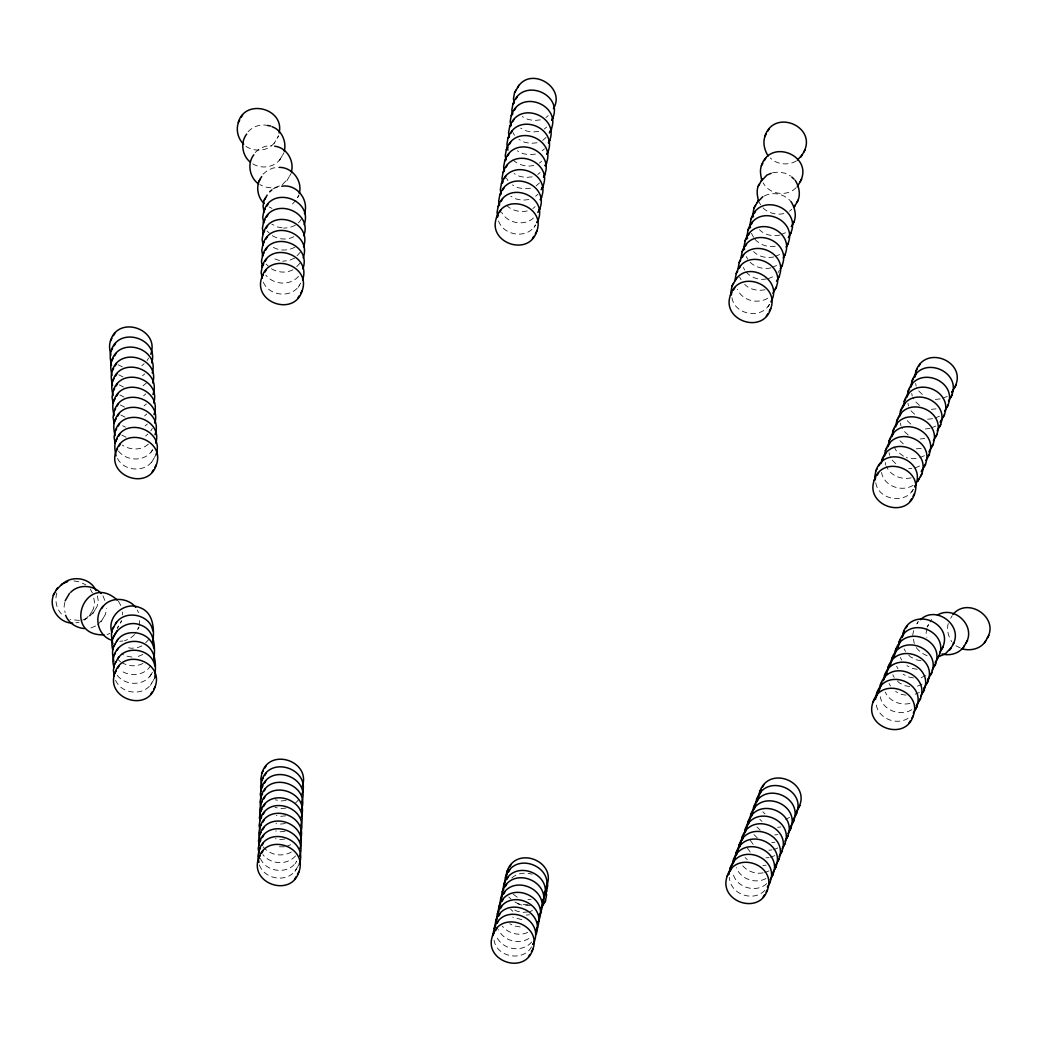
<?xml version="1.0" encoding="UTF-8"?>
<svg xmlns="http://www.w3.org/2000/svg" width="1042" height="1042" viewBox="0 0 1042 1042"><rect width="100%" height="100%" fill="white"/><g stroke="black" fill="none" stroke-linecap="round" stroke-linejoin="round"><path stroke-width="0.75" stroke-dasharray="5 3.75" d="M56.776 592.95C54.588 600.895 56.607 610.56 63.38 615.757M64.891 602.276L64.083 606.678L65.099 612.631M92.035 611.25L93.519 608.697L94.601 602.823L93.585 596.871M95.63 608.88L97.127 606.327L98.195 600.452L97.44 595.985M104.018 616.734L105.516 614.181L106.584 608.294M139.302 625.591L139.602 618.206M913.56 630.605L912.753 635.008L914.251 643.591M926.898 628.482L926.104 632.885L926.859 637.352M948.207 623.546C946.605 629.707 948.285 636.48 951.737 641.729M245.938 146.323C255.069 152.64 269.826 151.22 275.531 141.074M277.081 138.417L278.579 135.851L274.189 143.379M252.776 163.841C261.711 169.507 275.609 167.449 280.962 157.889M282.525 155.219L284.01 152.666M282.252 184.786L288.087 178.625M289.637 175.968L291.135 173.415M295.941 200.338L290.106 206.498M118.423 450.991C126.577 461.593 145.58 462.023 152.458 449.936M117.512 458.441C123.959 471.531 145.685 472.964 152.966 459.991M154.529 457.321L156.013 454.768M301.412 218.911C298.077 225.241 290.536 228.081 283.685 228.094M300.474 251.995L295.759 257.179M84.636 620.068L90.472 613.92M82.592 620.081L88.244 617.711L94.08 611.55M300.161 263.014L294.326 269.175M97.753 624.588L102.468 619.391M263.352 282.239C269.123 296.345 291.916 298.572 299.523 285.065M118.606 625.995L117.264 628.3L121.654 620.772L120.169 623.337M137.544 629.615L139.029 627.063L135.369 633.341M149.162 639.111L143.327 645.272M150.712 665.486C145.007 675.633 130.25 677.053 121.119 670.735M117.186 675.32C125.34 685.923 144.343 686.352 151.22 674.278M115.571 680.231C121.341 694.35 144.135 696.564 151.741 683.057M153.291 680.4L154.789 677.847M498.545 220.995C503.742 236.013 527.434 239.191 535.432 225.124M298.976 799.396L293.141 805.557M260.435 858.517C266.192 872.623 288.986 874.85 296.605 861.343M259.419 864.964C264.616 879.982 288.308 883.16 296.306 869.093M297.856 866.423L299.354 863.87M778.113 272.574L779.455 270.269M731.966 297.751C734.545 314.749 760.999 319.542 769.335 304.511M875.775 482.811C878.354 499.808 904.808 504.602 913.144 489.571M916.882 623.911L918.223 621.605L916.048 625.33M928.656 624.458L927.172 627.01L931.561 619.495M147.117 360.571L148.563 358.083M279.621 160.194L283.255 153.969M286.745 180.93L290.366 174.717M150.829 430.919L152.275 428.431M151.116 452.241L152.575 449.766M151.624 462.283L155.258 456.07M89.13 616.213L93.519 608.697M92.738 613.855L97.127 606.327M101.126 621.696L105.516 614.181M298.181 287.371L301.086 282.408M149.879 676.571L152.744 671.66M150.4 685.362L154.021 679.15M534.09 227.416L535.536 224.942M295.264 863.649L296.709 861.161M294.964 871.386L298.585 865.173M767.993 306.817L769.439 304.342M531.55 946.826C523.345 962.053 496.656 957.324 494.077 940.249M911.802 491.876L913.248 489.401M950.695 618.284L952.141 615.796M248.048 131.774C252.906 126.512 260.526 123.79 267.56 125.457M255.173 152.51L259.653 148.654L265.306 146.284L271.558 145.633M263.027 174.222L267.52 170.367L273.173 167.996L279.425 167.345M141.894 365.664L144.148 363.736M142.559 375.758L144.812 373.831M143.067 385.8L146.44 382.909M143.575 395.843L145.828 393.915M144.083 405.885L146.336 403.957M298.507 276.338C290.093 286.003 273.616 284.987 265.801 275.101M144.591 415.927L146.844 414M145.099 425.97L147.352 424.042M145.606 436.012L147.86 434.084M148.368 444.126C141.373 450.587 130.068 450.235 122.37 445.155M545.995 117.512L548.248 115.584M544.354 129.013L546.607 127.085M542.713 140.383L546.086 137.479M542.205 150.777L544.445 148.85M539.43 163.099L541.684 161.171M537.802 174.47L540.043 172.542M536.161 185.828L539.522 182.936M535.64 196.222L537.88 194.294M532.879 208.556L535.119 206.629M533.478 217.986C524.269 226.466 507.259 223.405 501.606 212.216M134.639 634.578L130.146 638.446L124.506 640.817M796.166 187.638C787.14 197.172 769.087 194.541 763.174 182.832M789.51 211.213L791.751 209.286M295.55 855.899C287.149 865.563 270.673 864.547 262.858 854.661M511.791 878.015C517.132 872.936 525.324 872.232 532.175 874.186M531.72 942.007C521.99 953.404 501.28 949.679 496.174 935.573M766.704 883.655C756.049 893.645 735.261 887.38 732.917 872.662M764.88 890.337C753.574 902.554 729.765 894.244 729.478 877.325M279.425 185.971C273.264 188.876 265.658 188.068 259.901 184.577M272.991 188.941L278.644 186.57M293.857 236.69C286.85 240.481 278.084 239.413 271.506 235.192M294.951 247.123C288.113 250.966 279.308 251.109 272.6 246.915M294.639 258.142L288.986 260.513L282.747 261.177M292.906 269.761C285.912 273.551 277.133 272.496 270.568 268.263M796.335 161.002C788.234 165.652 776.993 164.766 770.351 157.993M764.294 196C773.125 191.259 784.795 194.02 791.086 201.705M781.226 234.502L785.46 232.731M775.3 256.358L779.546 254.574M772.343 267.286L776.577 265.502M767.967 278.8L773.62 276.43M767.693 298.272C757.443 304.433 742.178 300.539 737.358 289.285M90.98 627.922L96.632 625.552M107.131 634.526L109.957 633.341M141.92 645.871L137.674 647.642L131.435 648.293L125.196 647.173M138.195 656.434L143.848 654.063M142.949 663.441C136.463 666.893 128.231 666.463 122.005 662.647M942.958 398.174L947.191 396.39M935.247 417.972L939.493 416.188M931.483 427.845L935.716 426.074M924.397 455.706L918.744 458.076L912.492 458.74L906.253 457.607M914.967 467.962L920.62 465.592M913.066 485.351C901.695 492.423 883.798 486.171 881.532 472.43M286.003 846.638L291.656 844.267M291.356 852.017C282.252 857.371 269.8 855.13 263.157 846.912M921.258 677.547L926.898 675.177M917.481 686.17L923.134 683.799M915.137 694.206L919.37 692.422M911.828 709.68C900.457 716.753 882.561 710.501 880.295 696.759M908.064 718.303C895.638 726.17 876.413 717.612 876.022 702.412M529.675 911.698L532.488 910.513M785.394 819.286L789.628 817.501M527.643 932.434C519.046 936.445 508.209 933.358 502.257 926.143M528.841 938.555C518.59 944.716 503.338 940.822 498.506 929.568M773.529 849.738L777.762 847.954M770.585 857.384L774.818 855.599M764.698 872.662L768.931 870.891M765.987 878.536C755.398 884.293 740.588 879.031 736.355 867.647M540.355 119.882L534.103 120.533L527.864 119.4L522.237 116.6M538.714 131.383L532.462 132.034L526.223 130.914L520.596 128.114M537.073 142.754L530.821 143.405L524.582 142.272L518.955 139.472M535.432 154.112L529.18 154.763L522.941 153.63L517.314 150.829M533.791 165.47C525.572 167.345 516.624 164.545 511.231 157.993M532.149 176.84L525.897 177.492L519.658 176.358L514.045 173.558M530.508 188.198L524.256 188.849L518.017 187.716L512.404 184.916M772.565 172.712L778.817 172.06L785.056 173.193L790.683 175.994M528.867 199.556L522.615 200.22L516.376 199.087L510.762 196.287M527.226 210.927C519.02 212.802 510.059 209.989 504.667 203.45M783.858 213.584C775.652 215.46 766.691 212.659 761.298 206.108M779.82 235.101C772.734 236.56 764.633 235.075 759.488 229.722M775.287 246.186C767.537 247.762 759.344 244.557 754.304 238.553M773.893 256.944C766.808 258.416 758.706 256.918 753.561 251.578M770.937 267.872C762.718 269.748 753.757 266.947 748.377 260.396M766.404 278.956C758.654 280.532 750.461 277.328 745.408 271.324M765.01 289.728C757.925 291.187 749.823 289.702 744.678 284.349M935.299 399.425L941.538 398.76M931.366 409.337L936.055 408.842M927.588 419.223L933.84 418.558M925.374 428.939L930.063 428.444M920.047 438.982L924.736 438.487M916.27 448.855L922.522 448.203M908.715 468.613L911.841 468.288M911.203 477.835C901.682 480.075 890.467 475.751 886.508 466.477M79.466 620.407L70.101 619.599M75.871 622.777L78.997 622.439M119.817 641.299L122.943 640.973M909.953 703.428C900.444 705.655 889.217 701.344 885.257 692.057M286.133 800.451L281.444 800.946L275.205 799.813M285.925 808.084L281.236 808.579L274.997 807.446M285.638 815.834L280.949 816.316L276.26 815.469M285.339 823.571L280.65 824.066L275.974 823.219M285.039 831.321L280.35 831.803L275.674 830.956M284.74 839.057L280.051 839.552L275.375 838.706M284.44 846.807L276.638 846.729M777.671 827.296L780.797 826.97M774.727 834.942L777.853 834.616M771.783 842.587L774.909 842.262M768.84 850.22L771.966 849.894M765.896 857.866L769.022 857.54M762.952 865.511L766.078 865.186M763.135 872.831C755.385 874.407 747.179 871.19 742.138 865.186M527.916 899.585L531.042 899.259M528.164 904.73L518.799 903.922L513.172 901.122M530.547 905.237L525.858 905.719L519.619 904.599L514.006 901.799M528.112 911.867L523.423 912.362L517.184 911.229L512.964 909.132M526.288 915.071L529.414 914.746M282.121 227.807L277.446 226.961L271.832 224.16M279.621 260.604L272.288 257.947M920.972 660.667L916.296 659.82L910.682 657.02L906.227 652.813M917.207 669.29L912.532 668.443L906.905 665.643M913.443 677.912L908.767 677.066L903.14 674.265M909.679 686.548L904.99 685.701L899.376 682.901L894.935 678.694M905.915 695.17L901.226 694.324L895.612 691.523M73.956 580.915L80.195 582.048L85.809 584.849M131.943 657.085L125.704 655.952L121.497 653.855M521.795 919.669L512.755 917.129M520.179 926.963L513.94 925.843L509.733 923.733M903.44 456.201L896.185 450.613L894.062 446.718M269.162 206.993L271.975 208.387M960.398 648.02L956.191 645.923L952.857 642.771M927.159 655.783L921.545 652.982L917.09 648.775L914.954 644.894M118.137 364.752L122.357 366.862M118.801 374.846L123.021 376.957M119.309 384.889L123.529 386.999M119.817 394.931L124.037 397.041M120.325 404.973L124.545 407.083M120.833 415.029L125.053 417.126M122.748 425.761L125.561 427.168M121.849 435.113L126.069 437.21M517.301 897.227L511.153 892.668M922.326 394.436L918.992 391.284L916.856 387.403M919.5 405.403L915.058 401.209L912.922 397.328M914.615 414.234L911.281 411.095L909.145 407.201M910.851 424.12L907.504 420.968L905.381 417.087M908.181 435.048L903.74 430.854L901.604 426.959M899.962 440.727L903.297 443.879M895.755 463.638L892.408 460.486L890.285 456.591M267.065 230.985L269.292 233.095M266.114 264.069L268.341 266.166M762.835 811.809L765.062 813.906M759.8 819.338L762.015 821.435M756.857 826.97L760.191 830.122M753.913 834.616L757.247 837.768M753.184 844.359L748.833 838.367M750.24 852.004L745.89 846.013M745.082 857.553L747.309 859.65M508.73 896.928L510.958 899.025M510.632 909.21L512.859 911.307M118.384 659.846L120.598 661.944M759.175 202.226L760.595 204.818M751.451 233.369L753.587 237.25M746.241 256.514L747.661 259.106M743.285 267.429L744.704 270.021M739.612 277.068L741.031 279.66M904.091 648.932L905.524 651.524M900.327 657.554L901.747 660.146M896.563 666.19L897.983 668.782M892.799 674.812L894.218 677.404M889.034 683.435L890.454 686.027M513.094 132.686L514.514 135.278M506.529 178.13L507.949 180.722M137.192 610.013L138.612 612.605M118.397 601.13L121.237 606.314M102.963 595.829L105.581 602.341M90.263 589.043L92.386 592.937M915.658 383.469L916.139 386.1M911.724 393.394L912.219 396.025M907.96 403.267L908.442 405.898M900.405 423.026L900.887 425.657M889.087 452.671L889.568 455.302M885.309 462.544L885.804 465.175M122.227 611.928L122.735 614.897M298.989 195.115L297.504 197.68L298.989 195.115"/><path stroke-width="1.5" d="M54.666 592.768C47.124 605.493 57.961 623.272 72.745 623.103M111.924 338.35C108.264 343.378 109.644 349.76 110.856 355.374M112.575 348.445C108.928 353.472 110.309 359.855 111.507 365.468M113.096 358.487C109.436 363.515 110.817 369.897 112.015 375.511M113.604 368.529C109.944 373.557 111.325 379.939 112.536 385.553M114.112 378.572C110.452 383.599 111.833 389.982 113.044 395.595M114.62 388.627L113.122 391.18L112.054 397.054L113.057 403.007M115.128 398.669C111.468 403.684 112.849 410.066 114.06 415.68M115.636 408.711L114.138 411.264L113.07 417.139L114.073 423.091M116.144 418.754C112.497 423.768 113.865 430.151 115.076 435.764M116.652 428.796L115.154 431.349L114.086 437.223L115.089 443.176M117.16 438.838C113.513 443.853 114.88 450.248 116.092 455.849M116.027 451.381C106.779 476.572 148.55 491.056 156.378 464.758C165.626 439.568 123.842 425.084 116.027 451.381L117.512 448.828M150.777 354.28C160.025 329.09 118.254 314.606 110.426 340.916M151.715 362.916C159.283 338.142 118.475 325.547 111.09 351.011M152.223 372.958C159.791 348.184 118.983 335.589 111.598 361.053M152.731 383C160.299 358.227 119.504 345.631 112.106 371.095M152.966 394.501C162.213 369.311 120.442 354.827 112.614 381.138M113.865 626.75C110.218 631.778 111.585 638.16 112.796 643.774M153.747 403.085C161.328 378.311 120.52 365.716 113.122 391.18M153.76 660.263C155.519 647.512 155.115 629.511 139.915 624.822C124.871 618.922 107.821 634.604 112.823 649.934M153.982 414.599C163.229 389.395 121.458 374.912 113.63 401.222M114.894 644.334C111.247 649.348 112.627 655.744 113.825 661.357M154.763 423.169C162.344 398.396 121.536 385.8 114.138 411.264M115.415 653.126L113.917 655.678L112.849 661.553L113.852 667.505M154.998 434.683C164.245 409.493 122.474 395.009 114.646 421.307M115.922 661.917L114.438 664.47L113.37 670.345L114.373 676.297M155.779 443.254C163.36 418.48 122.552 405.885 115.154 431.349M114.802 673.301C105.555 698.492 147.326 712.975 155.154 686.665C164.402 661.475 122.617 646.991 114.802 673.301L116.287 670.735M156.013 454.768C165.261 429.578 123.49 415.094 115.662 441.391M239.712 119.921C235.166 127.411 237.355 138.417 243.711 144.226M152.731 642.68C154.49 629.928 154.086 611.928 138.873 607.252C123.855 601.364 106.766 616.968 111.794 632.351M154.789 677.847C155.792 666.828 156.925 652.631 146.557 645.206C135.356 637.209 118.15 642.276 113.917 655.678M260.135 179.185C255.59 186.674 257.765 197.68 264.134 203.49M265.606 197.759L264.108 200.325L263.04 206.199L264.043 212.151M265.293 208.791L263.795 211.344L262.727 217.218L263.73 223.17M279.113 132.92C284.883 108.602 245.261 97.87 238.227 122.487M264.981 219.81L263.483 222.376L262.415 228.25L263.418 234.203M264.655 230.842L263.17 233.395L262.102 239.269L263.105 245.222M264.342 241.861L262.858 244.427L261.776 250.301L262.792 256.254M264.03 252.893L262.545 255.446L261.464 261.321L262.48 267.273M263.717 263.913L262.219 266.478L261.151 272.353L262.154 278.305M284.284 151.194C286.693 141.569 281.77 130.146 272.092 126.72M261.816 277.38C252.568 302.571 294.339 317.055 302.167 290.744C311.415 265.554 269.631 251.07 261.816 277.38L263.3 274.814M291.395 171.943C294.43 160.676 286.641 147.495 274.671 146.206M299.262 193.656C302.74 181.061 292.633 167.423 279.425 167.345M304.459 213.688C309.292 199.699 296.657 183.626 281.77 186.244M304.147 224.72C313.395 199.53 271.623 185.046 263.795 211.344M303.834 235.739C313.082 210.549 271.311 196.065 263.483 222.376M303.522 246.772C312.769 221.581 270.985 207.097 263.17 233.395M303.209 257.791C312.457 232.6 270.673 218.117 262.858 244.427M302.896 268.823C312.131 243.633 270.36 229.149 262.545 255.446M302.571 279.842C311.819 254.652 270.047 240.168 262.219 266.478M263.365 770.611L261.868 773.177L260.8 779.051L261.803 785.004M263.157 778.244L261.672 780.797L260.591 786.671L261.347 791.139M262.871 785.981L261.373 788.547L260.305 794.421L261.06 798.888M262.571 793.73L261.073 796.283L260.005 802.158L261.008 808.123M262.271 801.48L260.787 804.033L259.705 809.908L260.708 815.86M261.972 809.217L260.487 811.783L259.406 817.657L259.914 820.627M261.672 816.967L260.187 819.52L259.119 825.394L259.875 829.862M261.386 824.704L259.888 827.27L258.82 833.144L259.823 839.097M261.086 832.454L259.588 835.007L258.52 840.881L259.276 845.349M260.787 840.191L259.302 842.757L258.221 848.631L258.976 853.098M260.487 847.941L259.002 850.493L257.921 856.368L258.937 862.333M258.611 858.361C249.364 883.551 291.135 898.035 298.963 871.724C308.211 846.534 266.426 832.05 258.611 858.361L260.096 855.795M302.219 786.541C311.467 761.35 269.696 746.867 261.868 773.177M302.024 794.173C311.271 768.983 269.487 754.499 261.672 780.797M301.724 801.91C310.972 776.72 269.201 762.236 261.373 788.547M301.425 809.66C310.672 784.47 268.901 769.986 261.073 796.283M301.125 817.41C310.373 792.207 268.602 777.723 260.787 804.033M300.838 825.147C310.086 799.956 268.302 785.473 260.487 811.783M300.539 832.897C309.787 807.706 268.002 793.222 260.187 819.52M300.239 840.633C309.487 815.443 267.716 800.959 259.888 827.27M299.94 848.383C309.187 823.193 267.416 808.709 259.588 835.007M299.653 856.12C308.901 830.93 267.117 816.446 259.302 842.757M299.354 863.87C308.601 838.68 266.817 824.196 259.002 850.493M516.024 90.198L514.527 92.751L513.459 98.625L514.214 103.093M514.383 101.712L512.885 104.265L511.817 110.139L512.573 114.607M512.742 113.07L511.244 115.623L510.176 121.497L510.932 125.965M511.101 124.428L509.603 126.994L508.535 132.868L509.291 137.336M509.46 135.799L507.962 138.352L506.894 144.226L507.897 150.178M507.819 147.156L506.321 149.709L505.253 155.584L506.008 160.051M506.178 158.514L504.693 161.08L503.612 166.954L504.367 171.422M504.536 169.885L503.052 172.438L501.97 178.312L502.726 182.78M502.895 181.243L501.41 183.796L500.329 189.683L501.085 194.138M501.254 192.614L499.769 195.167L498.688 201.041L499.444 205.508M499.613 203.971L498.128 206.524L497.047 212.399L497.802 216.866M496.487 217.739C487.239 242.929 529.01 257.413 536.838 231.116C546.086 205.925 504.302 191.441 496.487 217.739L497.972 215.186M551.752 120.195C565.572 94.601 522.055 76.053 512.885 104.265M550.111 131.553C563.93 105.971 520.414 87.411 511.244 115.623M549.955 140.357L548.431 142.975C562.367 117.381 518.786 98.73 509.603 126.994M546.829 154.281C560.648 128.687 517.132 110.139 507.962 138.352M545.187 165.639C559.007 140.058 515.49 121.497 506.321 149.709M543.546 177.01C557.379 151.416 513.849 132.868 504.693 161.08M541.905 188.368C555.738 162.773 512.208 144.226 503.052 172.438M541.762 197.172L540.238 199.79C554.162 174.196 510.58 155.545 501.41 183.796M538.623 211.096C552.455 185.502 508.926 166.954 499.769 195.167M536.982 222.454C550.814 196.86 507.285 178.312 498.128 206.524M492.527 935.872C483.28 961.063 525.051 975.546 532.866 949.249C542.114 924.059 500.342 909.575 492.527 935.872L494.012 933.319M493.061 934.296L494.142 928.422L495.627 925.869M494.69 926.989L495.758 921.115L497.242 918.562M496.305 919.682L497.373 913.808L498.871 911.255M497.92 912.375L498.988 906.501L500.486 903.948M499.535 905.068L500.616 899.194L502.101 896.641M501.163 897.761L502.231 891.887L503.716 889.334M502.778 890.454L503.846 884.58L505.344 882.027M504.393 883.147L505.461 877.273L506.959 874.72M505.709 877.846L506.777 871.972L508.275 869.419M532.996 944.352C546.829 918.757 503.299 900.21 494.142 928.422M536.109 934.492C545.357 909.288 503.586 894.804 495.758 921.115M536.239 929.738C550.059 904.143 506.542 885.596 497.373 913.808M537.854 922.431C551.674 896.836 508.157 878.289 498.988 906.501M540.967 912.571L539.443 915.176C553.367 889.594 509.785 870.943 500.616 899.194M542.582 905.264L541.058 907.869C554.982 882.287 511.414 863.636 502.231 891.887M544.198 897.957L542.674 900.562C556.61 874.98 513.029 856.329 503.846 884.58M545.813 890.649L544.289 893.254C558.225 867.673 514.644 849.022 505.461 877.273M547.128 885.348L545.604 887.953C559.541 862.372 515.959 843.72 506.777 871.972M545.148 893.88L546.633 891.327L547.714 885.453L547.206 882.47M544.015 903.388L545.5 900.835L546.568 894.961L546.073 891.978M730.403 295.264C721.155 320.454 762.926 334.938 770.754 308.627C780.002 283.437 738.218 268.953 730.403 295.264L731.888 292.698M733.516 283.372L732.031 285.925L730.95 291.799L731.458 294.782M735.157 279.399L736.225 273.525L737.723 270.972M738.114 268.471L739.182 262.597L740.68 260.044M741.083 257.556L742.151 251.682L743.636 249.116M746.606 238.188L745.108 240.754L744.04 246.628L744.548 249.598M766.352 133.689C762.054 140.423 764.007 149.54 768.136 155.896M749.563 227.273L748.078 229.826L746.997 235.7L747.505 238.683M752.519 216.345L751.035 218.898L749.966 224.772L750.461 227.755M762.822 163.216C759.175 168.244 760.556 174.626 761.754 180.24M755.489 205.417L753.991 207.983L752.923 213.857L753.431 216.827M759.527 183.9C755.88 188.928 757.26 195.31 758.459 200.924M775.092 289.455C788.911 263.86 745.395 245.313 736.225 273.525M778.048 278.527C791.868 252.932 748.351 234.385 739.182 262.597M781.005 267.599C794.838 242.018 751.308 223.457 742.151 251.682M783.975 256.684C797.794 231.09 754.278 212.542 745.108 240.754M803.734 152.184C817.553 126.59 774.037 108.029 764.867 136.255M786.931 245.756C800.764 220.162 757.234 201.614 748.078 229.826M789.901 234.828C803.721 209.234 760.204 190.686 751.035 218.898M800.191 181.712C814.023 156.118 770.494 137.57 761.337 165.782M792.858 223.9C797.156 217.179 795.202 208.061 791.086 201.705M796.896 202.395C801.207 195.662 799.24 186.544 795.124 180.188M727.186 876.244C717.951 901.434 759.722 915.918 767.537 889.607C776.785 864.417 735.014 849.933 727.186 876.244L728.684 873.678M728.97 874.342L730.038 868.468L731.536 865.915M732.174 865.238L734.48 858.269M734.857 859.064L735.926 853.19L737.423 850.624M737.801 851.418L738.869 845.544L740.367 842.991M740.745 843.773L741.813 837.898L743.311 835.345M743.949 834.668L746.254 827.7M746.632 828.494L747.7 822.62L749.198 820.054M749.576 820.849L750.644 814.974L752.142 812.408M752.519 813.203L753.587 807.329L755.085 804.776M755.463 805.557L756.531 799.683L758.016 797.13M758.498 798.042L759.566 792.167L761.064 789.602M768.905 884.398C782.724 858.816 739.208 840.256 730.038 868.468M771.848 876.765C785.668 851.171 742.151 832.61 732.982 860.835M774.792 869.119C788.612 843.525 745.095 824.977 735.926 853.19M777.736 861.473C791.555 835.879 748.039 817.332 738.869 845.544M780.679 853.828C794.499 828.234 750.982 809.686 741.813 837.898M783.623 846.182C797.443 820.601 753.926 802.04 744.756 830.253M786.567 838.549C800.386 812.955 756.87 794.395 747.7 822.62M789.51 830.904C803.33 805.31 759.813 786.762 750.644 814.974M792.454 823.258C806.274 797.664 762.757 779.116 753.587 807.329M795.398 815.612C809.217 790.018 765.701 771.471 756.531 799.683M798.433 808.097C812.252 782.503 768.736 763.942 759.566 792.167M874.212 480.323C864.964 505.513 906.735 519.997 914.563 493.687C923.811 468.496 882.027 454.012 874.212 480.323L875.697 477.757M877.325 468.431L875.84 470.984L874.772 476.858L875.267 479.841M881.063 463.534L883.095 458.037M884.306 456.591L885.374 450.717L886.872 448.164M888.084 446.718L889.152 440.844L890.636 438.278M891.848 436.832L892.929 430.958L894.414 428.405M895.625 426.959L896.693 421.085L898.191 418.519M899.402 417.074L900.47 411.199L901.968 408.646M903.167 407.201L904.248 401.326L905.732 398.76M906.944 397.315L908.025 391.44L909.51 388.887M910.721 387.442L911.789 381.567L913.287 379.001M914.655 377.517L915.723 371.642L917.207 369.089M872.988 702.23C863.74 727.42 905.511 741.904 913.339 715.607C922.587 690.416 880.803 675.932 872.988 702.23L874.472 699.677M875.527 699.429L876.596 693.555L878.093 691.002M916.192 484.361L914.668 486.966C928.591 461.385 885.023 442.733 875.84 470.984M879.292 690.807L880.36 684.933L881.858 682.367M883.329 680.713L885.622 673.744M920.464 476.533C934.283 450.939 890.767 432.378 881.597 460.603M886.82 673.549L887.901 667.675L889.386 665.122M924.241 466.647C938.061 441.053 894.544 422.505 885.374 450.717M890.597 664.926L891.665 659.052L893.15 656.499M928.005 456.774C941.838 431.18 898.308 412.619 889.152 440.844M894.362 656.304L895.43 650.429L896.928 647.863M931.782 446.888C945.615 421.294 902.085 402.746 892.929 430.958M898.126 647.668L899.194 641.794L900.692 639.241M935.56 437.015C949.379 411.421 905.863 392.86 896.693 421.085M939.337 427.129C953.156 401.535 909.64 382.987 900.47 411.199M902.164 637.574L904.456 630.618M943.101 417.256C956.934 391.662 913.404 373.101 904.248 401.326M946.878 407.37C960.711 381.776 917.181 363.228 908.025 391.44M950.656 397.497C964.475 371.903 920.959 353.342 911.789 381.567M954.576 387.572C968.409 361.978 924.879 343.43 915.723 371.642M915.462 709.485C929.282 683.891 885.765 665.343 876.596 693.555M919.226 700.862C933.046 675.268 889.529 656.721 880.36 684.933M922.991 692.227C936.81 666.646 893.294 648.085 884.124 676.297M926.755 683.604C940.587 658.01 897.058 639.462 887.901 667.675M930.519 674.982C944.352 649.387 900.822 630.84 891.665 659.052M934.296 666.359C948.116 640.765 904.599 622.204 895.43 650.429M938.061 657.723C951.88 632.142 908.363 613.582 899.194 641.794M941.825 649.101C955.657 623.507 912.128 604.959 902.971 633.171M952.688 645.063C964.097 626.203 936.328 604.516 920.464 619.677M966.038 642.94C976.224 626.021 954.342 604.959 937.461 615.04M987.334 638.004C999.46 617.685 967.81 596.258 952.87 614.559M113.474 335.693L114.815 333.388M241.275 117.264L242.617 114.959M114.138 345.788L115.48 343.482M114.646 355.83L115.988 353.525M115.154 365.872L116.496 363.567M115.662 375.915L117.004 373.609M116.17 385.957L117.512 383.651M116.678 395.999L118.02 393.694M117.186 406.041L118.528 403.736M117.694 416.084L119.035 413.778M118.202 426.126L119.543 423.833M118.71 436.168L120.051 433.876M119.075 446.158L120.416 443.866M266.843 206.121L268.185 203.828M266.531 217.153L267.872 214.847M266.218 228.172L267.56 225.88M56.216 590.098L62.051 583.95L67.704 581.579M265.905 239.204L267.247 236.899M265.593 250.223L266.934 247.931M69.553 593.276L65.164 600.804M265.267 261.255L266.609 258.95M264.863 272.157L266.205 269.852M151.989 472.273L153.33 469.981M154.88 467.311L156.378 464.758M101.725 608.476C108.602 596.389 127.619 596.819 135.76 607.421M297.778 298.272L299.119 295.967M300.669 293.31L302.167 290.744M115.428 624.093C123.764 609.062 150.217 613.868 152.796 630.853M117.277 630.579L112.888 638.095M116.457 641.664C124.793 626.646 151.246 631.439 153.825 648.437M116.965 650.455L118.306 648.163M117.486 659.247C125.821 644.23 152.275 649.023 154.854 666.007M117.85 668.078L119.192 665.773M150.764 694.193L152.106 691.888M153.656 689.231L155.154 686.665M517.574 87.541C530.222 65.672 566.431 87.137 553.393 108.681M515.933 99.042L517.275 96.737M514.292 110.4L515.634 108.108M512.651 121.771L513.993 119.465M511.01 133.129L512.351 130.823M509.369 144.499L510.71 142.194M507.741 155.857L509.082 153.552M506.099 167.215L507.441 164.923M504.458 178.586L505.8 176.28M502.817 189.944L504.159 187.638M501.176 201.301L502.518 199.009M499.535 212.529L500.876 210.224M532.449 238.644L533.791 236.339M535.341 233.668L536.838 231.116M264.915 767.954L266.257 765.649M264.72 775.574L266.062 773.281M264.421 783.323L265.762 781.018M264.121 791.073L265.463 788.768M263.821 798.81L265.163 796.505M263.535 806.56L264.876 804.255M263.235 814.297L264.577 812.005M262.936 822.047L264.277 819.741M262.636 829.784L263.978 827.491M262.35 837.534L263.691 835.228M262.05 845.283L263.392 842.978M261.659 853.138L263.001 850.832M294.573 879.253L295.915 876.947M297.465 874.29L298.963 871.724M767.915 131.031L769.257 128.726M764.385 160.559L765.727 158.254M761.09 181.243L766.925 175.082L771.158 173.311M757.039 202.76L762.874 196.599M754.082 213.675L755.424 211.383M751.126 224.603L752.467 222.298M748.156 235.531L749.498 233.226M745.199 246.459L746.541 244.154M742.23 257.374L743.571 255.082M797.456 160.038L802.171 154.841M739.273 268.302L740.615 265.997M735.079 280.702C747.726 258.846 783.923 280.298 770.885 301.854M733.451 290.041L734.792 287.735M795.346 205.053L794.004 207.358L798.393 199.83M766.365 316.156L767.707 313.85M769.257 311.193L770.754 308.627M509.825 866.762L511.166 864.456M508.509 872.05L509.851 869.757M506.894 879.357L508.236 877.064M505.279 886.664L506.62 884.371M503.664 893.971L505.005 891.678M502.036 901.278L503.377 898.972M500.421 908.585L501.762 906.279M498.805 915.892L500.147 913.587M497.19 923.199L498.532 920.894M495.562 930.649L496.904 928.357M542.452 906.058L541.111 908.35L545.5 900.835M528.489 956.764L529.831 954.459M531.381 951.802L532.866 949.249M918.77 366.419L920.112 364.127M914.837 376.344L916.178 374.039M911.073 386.217L912.414 383.925M907.295 396.103L908.637 393.798M903.518 405.976L904.86 403.684M899.741 415.862L901.083 413.557M895.977 425.735L897.318 423.443M892.199 435.621L893.541 433.316M888.422 445.494L889.764 443.202M884.645 455.38L885.987 453.075M878.888 465.761L880.229 463.456M877.26 475.1L878.601 472.794M953.026 390.242L951.685 392.534L956.074 385.019M941.551 419.913L940.21 422.218L944.599 414.69M922.678 469.317L921.336 471.609L925.726 464.094M918.901 479.19L917.559 481.495L921.949 473.967M910.174 501.215L911.516 498.91M913.066 496.252L914.563 493.687M762.614 786.944L763.955 784.639M759.579 794.46L760.921 792.167M756.635 802.106L757.977 799.8M753.692 809.751L755.033 807.446M750.748 817.397L752.09 815.091M747.804 825.043L749.146 822.737M744.861 832.675L746.202 830.383M741.917 840.321L743.259 838.015M738.973 847.967L740.315 845.661M736.03 855.612L737.371 853.307M733.086 863.258L734.428 860.952M730.234 871.021L731.575 868.715M906.019 627.948L907.361 625.656M902.242 636.584L903.583 634.278M898.478 645.206L899.819 642.901M894.713 653.829L896.055 651.524M890.949 662.452L892.291 660.159M887.172 671.087L888.513 668.782M883.408 679.71L884.749 677.404M879.643 688.332L880.985 686.027M876.035 697.007L877.377 694.714M763.148 897.136L764.489 894.831M766.052 892.173L767.537 889.607M928.969 677.639L927.627 679.944L932.017 672.429M925.205 686.274L923.863 688.567L928.253 681.051M917.663 703.519L916.322 705.825L920.711 698.296M939.65 656.252L945.302 653.881L951.138 647.72M908.95 723.122L910.291 720.83M911.841 718.159L913.339 715.607M942.059 653.946C950.2 656.226 960.281 653.243 964.475 645.61M961.805 648.723C970.349 651.393 981.264 648.892 985.784 640.674M246.707 134.079C240.129 142.311 242.135 155.649 250.262 162.083M253.831 154.815C246.85 163.555 249.611 177.531 258.494 183.887M258.637 181.751L261.685 176.528M264.108 200.325L267.156 195.101M53.168 595.321L57.557 587.805M103.067 606.17C93.207 616.825 97.922 636.128 112.015 640.335M112.38 629.316L116.769 621.787M113.409 646.887L117.798 639.371M114.438 664.47L118.827 656.942M514.527 92.751L518.916 85.236M551.713 120.247L553.237 117.642M549.316 132.92L551.596 129M546.789 154.333L548.313 151.728M545.148 165.691L546.672 163.086M543.52 177.062L545.044 174.444M541.111 189.722L543.403 185.815M537.828 212.451L540.121 208.53M536.956 222.506L538.48 219.901M758.042 186.466L762.431 178.937M753.991 207.983L758.381 200.455M800.829 157.147L805.219 149.618M732.031 285.925L736.42 278.409M797.299 186.674L801.689 179.146M791.295 226.57L794.343 221.347M788.338 237.498L791.386 232.275M786.137 247.11L788.429 243.203M783.18 258.038L785.46 254.118M780.211 268.966L782.503 265.046M776.485 281.197L779.533 275.974M772.917 293.18L776.577 286.902M543.585 896.537L546.633 891.327M537.815 922.483L539.339 919.878M536.2 929.79L537.724 927.185M532.97 944.404L534.494 941.786M948.481 401.222L952.141 394.931M944.703 411.095L948.376 404.817M937.162 430.854L940.822 424.576M933.385 440.74L937.045 434.449M928.891 451.85L933.28 444.335M925.83 460.499L929.503 454.208M796.257 811.822L799.917 805.531M793.222 819.338L796.883 813.06M790.279 826.983L793.939 820.705M787.947 833.561L790.995 828.338M785.004 841.207L788.052 835.984M782.06 848.852L785.108 843.629M779.116 856.498L782.164 851.275M775.561 865.199L779.221 858.921M772.617 872.844L776.277 866.553M770.285 879.422L773.333 874.199M767.342 887.068L770.39 881.845M939.65 652.826L943.323 646.548M935.156 662.699L939.545 655.171M932.121 670.084L935.781 663.793M920.815 695.952L924.475 689.674M949.796 650.026L954.185 642.51M913.287 713.21L916.947 706.932M963.134 647.903L967.523 640.387M984.443 642.979L988.832 635.451M269.631 191.832L271.871 189.905M61.165 585.435C70.452 574.533 90.394 577.32 95.994 590.567M70.674 592.312C78.697 583.963 93.637 584.849 101.139 593.484M104.005 634.852C61.061 636.063 85.001 570.795 117.277 600.075M267.56 125.457L270.686 126.017M84.728 628.573C76.483 628.092 68.603 623.116 65.581 615.262M791.79 177.036L794.017 179.133"/></g></svg>
